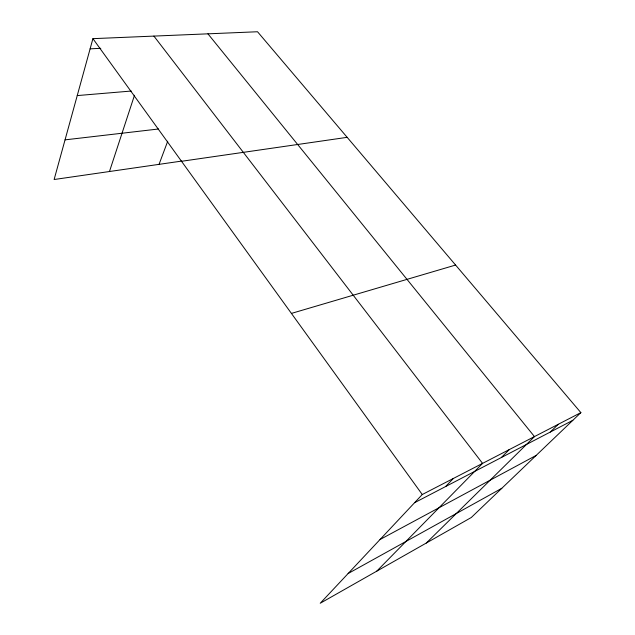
<?xml version="1.0" encoding="UTF-8"?>
<svg xmlns="http://www.w3.org/2000/svg" width="635" height="635" viewBox="0 0 635 635"><rect width="100%" height="100%" fill="white"/><g stroke="black" fill="none" stroke-linecap="round" stroke-linejoin="round"><path stroke-width="0.95" d="M580.874 412.623L422.259 494.522L320.231 603.25L471.305 517.493L580.874 412.623L257.524 31.75L92.916 38.656L54.126 179.514L181.475 161.115M109.474 171.513L134.493 95.266M159.052 164.354L167.719 141.208M445.579 486.561L453.358 478.465M376.753 571.159L482.568 463.383L153.908 36.1M501.317 457.549L509.262 449.604M426.291 543.044L534.464 436.586L207.939 33.83M550.283 432.054L558.3 424.283M348.123 573.532L501.817 488.291M380.024 539.536L536.194 455.382M414.599 502.69L572.841 420.314M291.417 313.412L455.597 265.057M181.515 161.29L347.162 137.335M65.048 139.859L158.536 128.992M77.24 95.583L131.223 91.043M90.114 48.847L100.774 48.316M92.916 38.656L422.259 494.522"/></g></svg>
